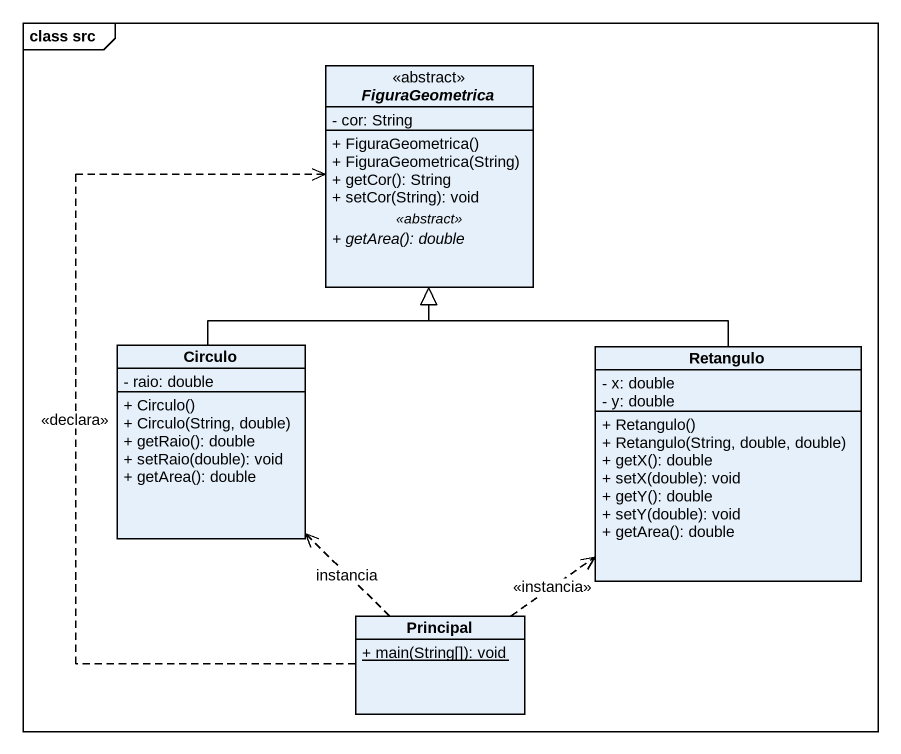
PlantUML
@startuml
mainframe class src
hide circle
hide empty members
skinparam classAttributeIconSize 0
abstract class FiguraGeometrica <<abstract>> {
  - cor: String
  --
  + FiguraGeometrica()
  + FiguraGeometrica(String)
  + getCor(): String
  + setCor(String): void
  .. <<abstract>> ..
  {abstract} + getArea(): double
}
class Circulo {
  - raio: double
  + Circulo()
  + Circulo(String, double)
  + getRaio(): double
  + setRaio(double): void
  + getArea(): double
}
class Retangulo {
  - x: double
  - y: double
  + Retangulo()
  + Retangulo(String, double, double)
  + getX(): double
  + setX(double): void
  + getY(): double
  + setY(double): void
  + getArea(): double
}
class Principal {
  {static} + main(String[]): void
}
Circulo -up-|> FiguraGeometrica
Retangulo -up-|> FiguraGeometrica
Principal .up.> FiguraGeometrica : <<declara>>
Principal .up.> Circulo : instancia
Principal .up.> Retangulo : <<instancia>>
@enduml
